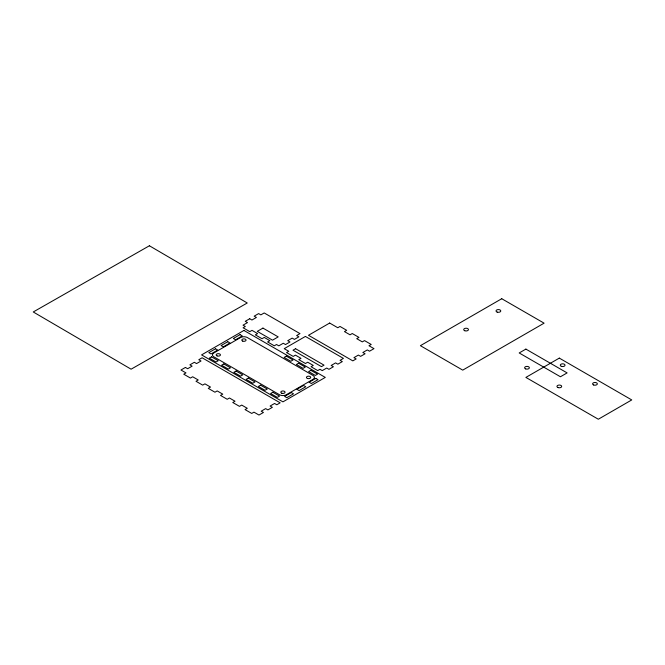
<?xml version="1.0" encoding="UTF-8"?>
<svg xmlns="http://www.w3.org/2000/svg" width="665" height="665" viewBox="0 0 665 665"><rect width="100%" height="100%" fill="white"/><g stroke="black" fill="none" stroke-linecap="round" stroke-linejoin="round"><path stroke-width="1" d="M249.716 318.735L245.252 321.311L247.488 322.6L243.024 325.168L245.319 326.49L243.091 327.779L249.774 331.644L252.002 330.355L257.579 333.572L255.352 334.861L262.035 338.718L264.263 337.429L269.84 340.646L267.604 341.935L274.296 345.8L276.524 344.512L278.818 345.833L283.273 343.256L285.501 344.545L289.957 341.976L287.729 340.688L292.184 338.111L294.42 339.399L298.876 336.822L296.648 335.542L299.99 333.606L264.204 312.949L260.855 314.878L258.627 313.589L254.171 316.166L256.399 317.446L251.944 320.023L249.716 318.735M243.93 330.438L201.578 354.894L282.933 401.86L325.285 377.412L243.93 330.438M215.518 348.776L208.827 352.641L211.054 353.93L217.746 350.064L215.518 348.776M227.771 341.702L221.088 345.559L223.315 346.847L229.999 342.99L227.771 341.702M240.032 334.628L233.349 338.485L235.576 339.773L242.26 335.908L240.032 334.628M185.419 367.437L180.963 370.014L185.976 372.907L183.748 374.196L190.439 378.053L192.667 376.764L198.237 379.981L196.009 381.269L202.692 385.126L204.928 383.846L210.497 387.063L208.27 388.352L214.953 392.209L217.181 390.92L222.758 394.137L220.522 395.426L227.214 399.283L229.442 398.003L235.011 401.219L232.783 402.5L239.475 406.365L241.703 405.076L247.272 408.293L245.044 409.582L251.727 413.439L253.955 412.15L258.976 415.051L263.431 412.475L261.204 411.186L265.659 408.618L267.887 409.898L272.351 407.329L270.115 406.041L274.579 403.464L276.806 404.752L280.148 402.824L202.135 357.787L198.793 359.715L201.021 361.004L196.566 363.58L194.338 362.292L189.882 364.861L192.11 366.149L187.646 368.726L185.419 367.437M240.589 337.521L213.839 352.957A4.73 2.727 0 0 0 213.839 356.822L279.591 394.786A4.73 2.727 0 0 0 286.274 394.786L313.024 379.341A4.73 2.727 0 0 0 313.024 375.476L247.272 337.521A4.73 2.727 0 0 0 240.589 337.521M211.545 356.856L209.317 358.144L216.009 362.001L218.236 360.721L211.545 356.856M262.949 328.094L257.272 331.37L272.525 340.172L278.194 336.897L262.949 328.094M223.806 363.938L221.578 365.218L228.261 369.083L230.489 367.795L223.806 363.938M236.067 371.012L233.839 372.3L240.522 376.157L242.75 374.869L236.067 371.012M305.401 336.44L284.229 348.668L288.751 351.278L286.524 352.566L293.207 356.423L295.435 355.135L301.004 358.352L298.776 359.64L305.468 363.497L307.696 362.217L313.265 365.434L311.037 366.714L317.72 370.58L319.956 369.291L322.242 370.613L326.706 368.044L328.934 369.324L333.389 366.756L331.162 365.467L335.617 362.891L337.845 364.179L342.309 361.61L340.073 360.322L343.423 358.393L305.401 336.44M329.665 323.049L308.494 335.276L352.816 360.871L356.157 358.942L353.93 357.654L358.393 355.077L360.621 356.365L365.077 353.788L362.849 352.508L367.304 349.931L369.532 351.22L373.988 348.643L368.975 345.75L371.203 344.462L364.52 340.605L362.292 341.885L356.714 338.668L358.95 337.388L352.259 333.522L350.031 334.811L344.462 331.594L346.689 330.306L339.998 326.449L337.77 327.737L329.665 323.049M295.568 348.709L292.991 350.197L321.453 366.631L324.03 365.143L295.568 348.709M248.319 378.086L246.092 379.374L252.783 383.24L255.011 381.951L248.319 378.086M286.341 356.141L284.113 357.429L290.796 361.286L293.024 359.998L286.341 356.141M260.58 385.168L258.353 386.456L265.036 390.313L267.272 389.025L260.58 385.168M298.602 363.215L296.374 364.503L303.057 368.368L305.285 367.08L298.602 363.215M272.841 392.242L270.613 393.53L277.297 397.396L279.524 396.107L272.841 392.242M310.854 370.297L308.627 371.585L315.318 375.442L317.546 374.154L310.854 370.297M291.287 392.525L284.603 396.39L286.831 397.678L293.514 393.813L291.287 392.525M303.548 385.451L296.864 389.308L299.092 390.596L305.775 386.739L303.548 385.451M315.809 378.377L309.117 382.234L311.345 383.522L318.036 379.657L315.809 378.377M501.743 298.718L420.396 345.684L462.74 370.131L544.095 323.165L501.743 298.718M525.882 349.1L519.19 352.957L560.429 376.764L567.112 372.907L525.882 349.1M559.315 358.111L525.882 377.412L598.317 419.233L631.75 399.931L559.315 358.111M149.392 245.767L33.25 311.968L131.096 369.191L247.247 302.991L149.392 245.767M217.106 355.908A2.128 1.23 0 0 0 220.423 354.977A2.128 1.23 0 0 0 217.364 353.788A2.128 1.23 0 0 0 217.106 355.908M242.733 341.112A2.128 1.23 0 0 0 246.05 340.181A2.128 1.23 0 0 0 242.999 338.984A2.128 1.23 0 0 0 242.733 341.112M281.869 393.273A2.128 1.23 0 0 0 285.061 392.209A2.128 1.23 0 0 0 281.869 391.145A2.128 1.23 0 0 0 281.869 393.273M307.504 378.476A2.128 1.23 0 0 0 310.696 377.412A2.128 1.23 0 0 0 307.504 376.348A2.128 1.23 0 0 0 307.504 378.476M464.76 330.729A2.361 1.363 0 0 0 468.443 329.699A2.361 1.363 0 0 0 465.051 328.369A2.361 1.363 0 0 0 464.76 330.729M497.221 312.126A2.361 1.363 0 0 0 500.77 310.937A2.361 1.363 0 0 0 497.221 309.757A2.361 1.363 0 0 0 497.221 312.126M561.327 366.315A2.361 1.363 0 0 0 565.017 365.285A2.361 1.363 0 0 0 561.626 363.954A2.361 1.363 0 0 0 561.327 366.315M593.645 384.977A2.361 1.363 0 0 0 597.328 383.938A2.361 1.363 0 0 0 593.945 382.616A2.361 1.363 0 0 0 593.645 384.977M558.126 387.595A2.361 1.363 0 0 0 561.676 386.415A2.361 1.363 0 0 0 558.126 385.235A2.361 1.363 0 0 0 558.126 387.595M525.666 368.892A2.361 1.363 0 0 0 529.348 367.853A2.361 1.363 0 0 0 525.957 366.531A2.361 1.363 0 0 0 525.666 368.892"/></g></svg>
